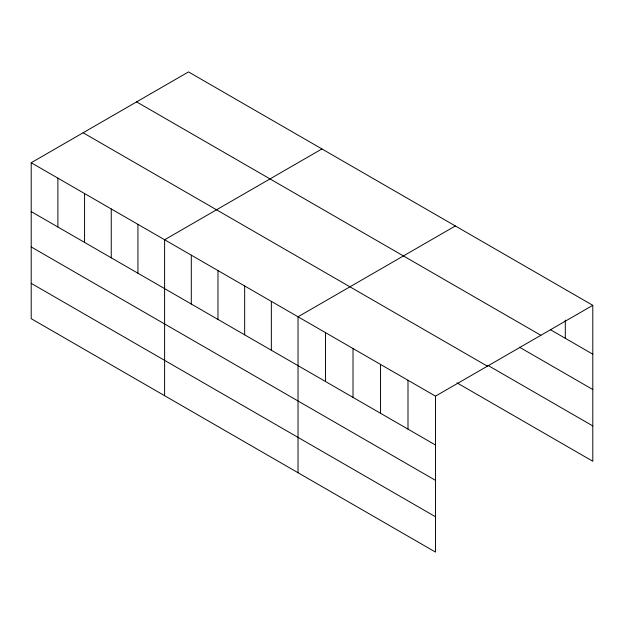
<?xml version="1.0" encoding="UTF-8"?>
<svg xmlns="http://www.w3.org/2000/svg" width="624" height="624" viewBox="0 0 624 624"><rect width="100%" height="100%" fill="white"/><g stroke="black" fill="none" stroke-linecap="round" stroke-linejoin="round"><path stroke-width="0.94" d="M31.2 162.739L435.49 396.146L435.49 552.084L31.2 318.677L31.2 162.739L188.51 71.916L592.8 305.323L592.8 461.261L457.01 382.863M321.929 148.941L164.611 239.764L164.611 395.702M455.341 225.966L298.03 316.789L298.03 472.727M435.49 396.146L592.8 305.323M550.313 329.659L592.8 354.19M136.601 101.884L540.883 335.299M519.488 347.201L592.8 389.524M487.835 365.329L592.8 425.927M83.117 132.764L487.399 366.179M31.2 211.598L435.49 445.013M31.2 246.932L435.49 480.347M31.2 283.343L435.49 516.75M565.305 320.112L565.305 338.317M407.995 380.281L407.995 429.14M380.5 364.408L380.5 413.267M353.012 348.535L353.012 397.402M325.517 332.662L325.517 381.529M271.346 301.384L271.346 350.251M244.663 285.979L244.663 334.846M217.979 270.574L217.979 319.441M191.295 255.169L191.295 304.036M137.935 224.359L137.935 273.226M111.251 208.954L111.251 257.821M84.568 193.549L84.568 242.416M57.884 178.144L57.884 227.011"/></g></svg>
